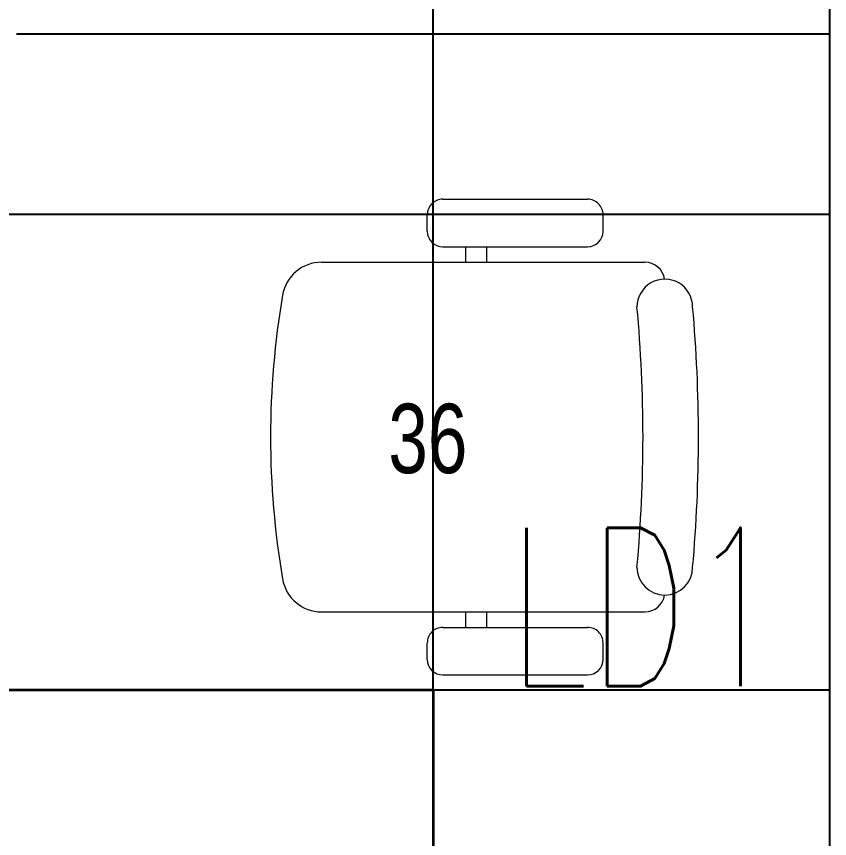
# Model space of a CAD drawing. Extents: x -12260 to 57327, y -29287 to 19916.
# Drawn here: x 37450 to 38476, y -5798 to -4760 of the extents above; entities that cross this region are included whole.
import ezdxf
from ezdxf.enums import TextEntityAlignment as Align

# ---------------------------------------------------------------- set-up
doc = ezdxf.new("R2010")
doc.units = 0
doc.header["$LTSCALE"] = 0.25
doc.linetypes.add('DASHDOT', pattern=[25.4, 12.7, -6.35, 0, -6.35])
for name, color, linetype, lineweight in [('01-First Floor$0$72_EGR_EQP_TAG', 142, 'Continuous', 5), ('01-First Floor$0$LOADING', 253, 'Continuous', 5), ('01-First Floor$0$NEW Wall', 166, 'Continuous', 5), ('01-First Floor$0$Walls', 251, 'Continuous', 5), ('E-LITE-CIRC-NUMB', 6, 'Continuous', 25), ('E-LITE-CLNG', 150, 'Continuous', 35), ('E-LITE-CLNG-CNDT', 6, 'DASHDOT', 35), ('E-LITE-CTRL', 6, 'Continuous', 25), ('E-LITE-IDEN', 6, 'Continuous', 25)]:
    doc.layers.add(name, color=color, linetype=linetype, lineweight=lineweight)
doc.layers.add('01-First Floor$0$FALSE CEILING', color=251, linetype='Continuous')
doc.styles.add('01-First Floor$0$X3G_ENTITY_257CFD', font='swisscl.ttf', dxfattribs={"height": 200})
doc.styles.add('DC_SIMPLEX', font='SIMPLEX.shx', dxfattribs={"width": 0.7})

# ---------------------------------------------------------------- blocks, each defined once
blk = doc.blocks.new('*X410')
at = {"color": 0}
for p, q in [((5, 3), (5, 3)), ((5, 3), (5, 3)), ((5, 3), (5, 3)), ((5, 3), (5, 3)), ((5, 3), (5, 3)), ((5, 3), (5, 3)), ((5, 3), (5, 3)), ((5, 3), (5, 3)), ((5, 3), (5, 3)), ((5, 3), (5, 3)), ((5, 3), (5, 3)), ((5, 3), (5, 3)), ((5, 3), (5, 3)), ((5, 3), (5, 3)), ((5, 3), (5, 3)), ((5, 3), (5, 3)), ((5, 3), (5, 3)), ((5, 3), (5, 3)), ((5, 3), (5, 3)), ((5, 3), (5, 3)), ((5, 3), (5, 3)), ((5, 3), (5, 3)), ((5, 3), (5, 3)), ((5, 3), (5, 3)), ((5, 3), (5, 3)), ((5, 3), (5, 3)), ((5, 3), (5, 3)), ((5, 3), (5, 3)), ((5, 3), (5, 3)), ((5, 3), (5, 3)), ((5, 3), (5, 3)), ((5, 3), (5, 3)), ((5, 3), (5, 3)), ((5, 3), (5, 3)), ((5, 3), (5, 3)), ((5, 3), (5, 3)), ((5, 3), (5, 3)), ((5, 3), (5, 3)), ((5, 3), (5, 3)), ((5, 3), (5, 3)), ((5, 3), (5, 3)), ((5, 3), (5, 3)), ((5, 3), (5, 3)), ((5, 3), (5, 3)), ((5, 3), (5, 3)), ((5, 3), (5, 3)), ((5, 3), (5, 3)), ((5, 3), (5, 3)), ((5, 3), (5, 3)), ((5, 3), (5, 3)), ((5, 3), (5, 3)), ((5, 3), (5, 3)), ((5, 3), (5, 3)), ((5, 3), (5, 3)), ((5, 3), (5, 3)), ((5, 3), (5, 3)), ((5, 3), (5, 3)), ((5, 3), (5, 3)), ((5, 3), (5, 3)), ((5, 3), (5, 3)), ((5, 3), (5, 3)), ((5, 3), (5, 3)), ((5, 3), (5, 3)), ((5, 3), (5, 3)), ((5, 3), (5, 3)), ((5, 3), (5, 3)), ((6, 3), (5, 3)), ((5, 3), (5, 3)), ((6, 3), (5, 3)), ((5, 3), (5, 3)), ((6, 3), (5, 3)), ((5, 3), (5, 3)), ((6, 3), (5, 3)), ((5, 3), (5, 3)), ((5, 3), (5, 3)), ((5, 3), (5, 3)), ((5, 3), (5, 3)), ((5, 3), (5, 3)), ((5, 3), (5, 3)), ((5, 3), (5, 3)), ((5, 3), (5, 3)), ((5, 3), (5, 3)), ((5, 3), (5, 3)), ((5, 3), (5, 3)), ((5, 3), (5, 3)), ((5, 3), (5, 3)), ((5, 3), (5, 3)), ((5, 3), (5, 3)), ((5, 3), (5, 3)), ((5, 3), (5, 3)), ((5, 3), (5, 3)), ((5, 3), (5, 3)), ((5, 3), (5, 3)), ((5, 3), (5, 3)), ((5, 3), (5, 3)), ((5, 3), (5, 3)), ((6, 3), (6, 3)), ((6, 3), (6, 3)), ((6, 3), (6, 3)), ((6, 3), (6, 3)), ((6, 3), (6, 3)), ((6, 3), (6, 3)), ((6, 3), (6, 3)), ((6, 3), (6, 3)), ((6, 3), (6, 3)), ((6, 3), (6, 3)), ((6, 3), (6, 3)), ((6, 3), (6, 3)), ((6, 3), (6, 3)), ((6, 3), (6, 3)), ((6, 3), (6, 3)), ((6, 3), (6, 3)), ((6, 3), (6, 3)), ((6, 3), (6, 3)), ((6, 3), (6, 3)), ((6, 3), (6, 3)), ((6, 3), (6, 3)), ((6, 3), (6, 3)), ((6, 3), (6, 3)), ((6, 3), (6, 3)), ((6, 3), (6, 3)), ((6, 3), (6, 3)), ((6, 3), (6, 3)), ((6, 3), (6, 3)), ((6, 3), (6, 3)), ((6, 3), (6, 3)), ((6, 3), (6, 3)), ((6, 3), (6, 3)), ((6, 3), (6, 3)), ((6, 3), (6, 3)), ((6, 3), (6, 3)), ((6, 3), (6, 3)), ((6, 3), (6, 3)), ((6, 3), (6, 3)), ((6, 3), (6, 3)), ((6, 3), (6, 3)), ((6, 3), (6, 3)), ((6, 3), (6, 3)), ((6, 3), (6, 3)), ((6, 3), (6, 3)), ((6, 3), (6, 3)), ((6, 3), (6, 3)), ((6, 3), (6, 3)), ((6, 3), (6, 3)), ((6, 3), (6, 3)), ((6, 3), (6, 3)), ((6, 3), (6, 3)), ((6, 3), (6, 3)), ((6, 3), (6, 3)), ((6, 3), (6, 3)), ((6, 3), (6, 3)), ((6, 3), (6, 3)), ((6, 3), (6, 3)), ((6, 3), (6, 3)), ((6, 3), (6, 3)), ((6, 3), (6, 3)), ((6, 3), (6, 3)), ((6, 3), (6, 3)), ((6, 3), (6, 3)), ((6, 3), (6, 3)), ((6, 3), (6, 3)), ((6, 3), (6, 3)), ((6, 3), (6, 3)), ((6, 3), (6, 3)), ((6, 3), (6, 3)), ((6, 3), (6, 3)), ((6, 3), (6, 3)), ((6, 3), (6, 3)), ((6, 3), (6, 3)), ((6, 3), (6, 3)), ((6, 3), (6, 3)), ((6, 3), (6, 3)), ((6, 3), (6, 3)), ((6, 3), (6, 3)), ((6, 3), (6, 3)), ((6, 3), (6, 3)), ((6, 3), (6, 3)), ((6, 3), (6, 3)), ((6, 3), (6, 3)), ((6, 3), (6, 3)), ((6, 3), (6, 3)), ((6, 3), (6, 3)), ((6, 3), (6, 3)), ((6, 3), (6, 3)), ((6, 3), (6, 3)), ((6, 3), (6, 3)), ((6, 3), (6, 3)), ((6, 3), (6, 3)), ((6, 3), (6, 3)), ((6, 3), (6, 3)), ((6, 3), (6, 3)), ((6, 3), (6, 3)), ((6, 3), (6, 3)), ((6, 3), (6, 3)), ((6, 3), (6, 3)), ((6, 3), (6, 3)), ((6, 3), (6, 3)), ((6, 3), (6, 3)), ((6, 3), (6, 3)), ((6, 3), (6, 3)), ((6, 3), (6, 3)), ((6, 3), (6, 3)), ((6, 3), (6, 3)), ((6, 3), (6, 3)), ((6, 3), (6, 3)), ((6, 3), (6, 3)), ((6, 3), (6, 3)), ((6, 3), (6, 3)), ((6, 3), (6, 3)), ((6, 3), (6, 3)), ((6, 3), (6, 3)), ((6, 3), (6, 3)), ((6, 3), (6, 3)), ((6, 3), (6, 3)), ((6, 3), (6, 3)), ((6, 3), (6, 3)), ((6, 3), (6, 3)), ((6, 3), (6, 3)), ((6, 3), (6, 3)), ((6, 3), (6, 3)), ((6, 3), (6, 3)), ((6, 3), (6, 3)), ((6, 3), (6, 3)), ((6, 3), (6, 3)), ((6, 3), (6, 3)), ((6, 3), (6, 3)), ((6, 3), (6, 3)), ((6, 3), (6, 3)), ((6, 3), (6, 3)), ((6, 3), (6, 3)), ((6, 3), (6, 3)), ((6, 3), (6, 3)), ((6, 3), (6, 3)), ((6, 3), (6, 3)), ((6, 3), (6, 3)), ((6, 3), (6, 3)), ((6, 3), (6, 3)), ((6, 3), (6, 3)), ((6, 3), (6, 3)), ((6, 3), (6, 3)), ((6, 3), (6, 3)), ((6, 3), (6, 3)), ((6, 3), (6, 3)), ((6, 3), (6, 3)), ((6, 3), (6, 3)), ((6, 3), (6, 3)), ((6, 3), (6, 3)), ((6, 3), (6, 3)), ((6, 3), (6, 3)), ((6, 3), (6, 3)), ((6, 3), (6, 3)), ((6, 3), (6, 3)), ((6, 3), (6, 3)), ((6, 3), (6, 3)), ((6, 3), (6, 3)), ((6, 3), (6, 3)), ((6, 3), (6, 3)), ((6, 3), (6, 3)), ((6, 3), (6, 3)), ((6, 3), (6, 3)), ((6, 3), (6, 3)), ((6, 3), (6, 3)), ((6, 3), (6, 3)), ((6, 3), (6, 3)), ((6, 3), (6, 3)), ((6, 3), (6, 3)), ((6, 3), (6, 3)), ((6, 3), (6, 3)), ((6, 3), (6, 3)), ((6, 3), (6, 3)), ((6, 3), (6, 3)), ((6, 3), (6, 3)), ((6, 3), (6, 3)), ((6, 3), (6, 3)), ((6, 3), (6, 3)), ((6, 3), (6, 3)), ((6, 3), (6, 3)), ((6, 3), (6, 3)), ((6, 3), (6, 3)), ((6, 3), (6, 3)), ((6, 3), (6, 3)), ((6, 3), (6, 3)), ((6, 3), (6, 3)), ((6, 3), (6, 3)), ((6, 3), (6, 3)), ((6, 3), (6, 3)), ((6, 3), (6, 3)), ((6, 3), (6, 3)), ((6, 3), (6, 3)), ((6, 3), (6, 3)), ((6, 3), (6, 3)), ((6, 3), (6, 3)), ((6, 3), (6, 3)), ((6, 3), (6, 3)), ((6, 3), (6, 3)), ((6, 3), (6, 3)), ((6, 3), (6, 3)), ((6, 3), (6, 3)), ((6, 3), (6, 3)), ((6, 3), (6, 3)), ((6, 3), (5, 3)), ((6, 3), (5, 3)), ((6, 3), (5, 3)), ((6, 3), (5, 3)), ((6, 3), (5, 3)), ((6, 3), (6, 3)), ((6, 3), (6, 3)), ((6, 3), (6, 3)), ((6, 3), (6, 3)), ((6, 3), (6, 3)), ((6, 3), (6, 3)), ((6, 3), (6, 3)), ((6, 3), (6, 3)), ((6, 3), (6, 3)), ((6, 3), (6, 3)), ((6, 3), (6, 3)), ((6, 3), (6, 3)), ((6, 3), (6, 3)), ((6, 3), (6, 3)), ((6, 3), (6, 3)), ((6, 3), (6, 3)), ((6, 3), (6, 3)), ((6, 3), (6, 3)), ((6, 3), (6, 3)), ((6, 3), (6, 3)), ((6, 3), (6, 3)), ((6, 3), (6, 3)), ((6, 3), (6, 3)), ((6, 3), (6, 3)), ((6, 3), (6, 3)), ((6, 3), (6, 3)), ((6, 3), (6, 3)), ((6, 3), (6, 3)), ((6, 3), (6, 3)), ((6, 3), (6, 3)), ((6, 3), (6, 3)), ((6, 3), (6, 3)), ((6, 3), (6, 3)), ((6, 3), (6, 3)), ((6, 3), (6, 3)), ((6, 3), (6, 3)), ((6, 3), (6, 3)), ((6, 3), (6, 3)), ((6, 3), (6, 3)), ((6, 3), (6, 3)), ((6, 3), (6, 3)), ((6, 3), (6, 3)), ((6, 3), (6, 3)), ((6, 3), (6, 3)), ((6, 3), (6, 3)), ((6, 3), (6, 3)), ((6, 3), (6, 3)), ((6, 3), (6, 3)), ((6, 3), (6, 3)), ((6, 3), (6, 3)), ((6, 3), (6, 3)), ((6, 3), (6, 3)), ((6, 3), (6, 3)), ((6, 3), (6, 3)), ((6, 3), (6, 3)), ((6, 3), (6, 3)), ((6, 3), (6, 3)), ((6, 3), (6, 3)), ((6, 3), (6, 3)), ((6, 3), (6, 3)), ((6, 3), (6, 3)), ((6, 3), (6, 3)), ((6, 3), (6, 3)), ((6, 3), (6, 3)), ((6, 3), (6, 3)), ((6, 3), (6, 3)), ((6, 3), (6, 3)), ((6, 3), (6, 3)), ((6, 3), (6, 3)), ((6, 3), (6, 3)), ((6, 3), (6, 3)), ((6, 3), (6, 3)), ((6, 3), (6, 3)), ((6, 3), (6, 3)), ((6, 3), (6, 3)), ((6, 3), (6, 3)), ((6, 3), (6, 3)), ((6, 3), (6, 3)), ((6, 3), (6, 3)), ((6, 3), (6, 3)), ((6, 3), (6, 3)), ((6, 3), (6, 3)), ((6, 3), (6, 3)), ((6, 3), (6, 3)), ((6, 3), (6, 3)), ((6, 3), (6, 3)), ((6, 3), (6, 3)), ((6, 3), (6, 3)), ((6, 3), (6, 3)), ((6, 3), (6, 3)), ((6, 3), (6, 3)), ((6, 3), (6, 3)), ((6, 3), (6, 3)), ((6, 3), (6, 3)), ((6, 3), (6, 3)), ((6, 3), (6, 3)), ((6, 3), (6, 3)), ((6, 3), (6, 3)), ((6, 3), (6, 3)), ((6, 3), (6, 3)), ((6, 3), (6, 3)), ((6, 3), (6, 3)), ((6, 3), (6, 3)), ((6, 3), (6, 3)), ((6, 3), (6, 3)), ((6, 3), (6, 3)), ((6, 3), (6, 3)), ((6, 3), (6, 3)), ((6, 3), (6, 3)), ((6, 3), (6, 3)), ((6, 3), (6, 3)), ((6, 3), (6, 3)), ((6, 3), (6, 3)), ((6, 3), (6, 3)), ((6, 3), (6, 3)), ((6, 3), (6, 3)), ((6, 3), (6, 3)), ((6, 3), (6, 3)), ((6, 3), (6, 3)), ((6, 3), (6, 3)), ((6, 3), (6, 3)), ((6, 3), (6, 3)), ((6, 3), (6, 3)), ((6, 3), (6, 3)), ((6, 3), (6, 3)), ((6, 3), (6, 3)), ((6, 3), (6, 3)), ((6, 3), (6, 3)), ((6, 3), (6, 3)), ((6, 3), (6, 3)), ((6, 3), (6, 3)), ((6, 3), (6, 3)), ((6, 3), (6, 3)), ((6, 3), (6, 3)), ((6, 3), (6, 3)), ((6, 3), (6, 3)), ((6, 3), (6, 3)), ((6, 3), (6, 3)), ((6, 3), (6, 3)), ((6, 3), (6, 3)), ((6, 3), (6, 3)), ((6, 3), (6, 3)), ((6, 3), (6, 3)), ((6, 3), (6, 3)), ((6, 3), (6, 3)), ((6, 3), (6, 3)), ((6, 3), (6, 3)), ((6, 3), (6, 3)), ((6, 3), (6, 3)), ((6, 3), (6, 3)), ((6, 3), (6, 3)), ((6, 3), (6, 3)), ((6, 3), (6, 3)), ((6, 3), (6, 3)), ((6, 3), (6, 3)), ((6, 3), (6, 3)), ((6, 3), (6, 3)), ((6, 3), (6, 3)), ((6, 3), (6, 3)), ((6, 3), (6, 3)), ((6, 3), (6, 3)), ((6, 3), (6, 3)), ((6, 3), (6, 3)), ((6, 3), (6, 3)), ((6, 3), (6, 3)), ((6, 3), (6, 3)), ((6, 3), (6, 3)), ((6, 3), (6, 3)), ((6, 3), (6, 3)), ((6, 3), (6, 3)), ((6, 3), (6, 3)), ((6, 3), (6, 3)), ((6, 3), (6, 3)), ((6, 3), (6, 3)), ((6, 3), (6, 3)), ((6, 3), (6, 3)), ((6, 3), (6, 3)), ((6, 3), (6, 3)), ((6, 3), (6, 3)), ((6, 3), (6, 3)), ((6, 3), (6, 3)), ((6, 3), (6, 3)), ((6, 3), (6, 3)), ((6, 3), (6, 3)), ((6, 3), (6, 3)), ((6, 3), (6, 3)), ((6, 3), (6, 3)), ((6, 3), (6, 3)), ((6, 3), (6, 3)), ((6, 3), (6, 3)), ((6, 3), (6, 3)), ((6, 3), (6, 3)), ((6, 3), (6, 3)), ((6, 3), (6, 3)), ((6, 3), (6, 3)), ((6, 3), (6, 3)), ((6, 3), (6, 3)), ((6, 3), (6, 3)), ((6, 3), (6, 3)), ((6, 3), (6, 3)), ((6, 3), (6, 3)), ((6, 3), (6, 3)), ((6, 3), (6, 3)), ((6, 3), (6, 3)), ((6, 3), (6, 3)), ((6, 3), (6, 3)), ((6, 3), (6, 3)), ((6, 3), (6, 3)), ((6, 3), (6, 3)), ((6, 3), (6, 3)), ((6, 3), (6, 3)), ((6, 3), (6, 3)), ((6, 3), (6, 3)), ((6, 3), (6, 3)), ((6, 3), (6, 3)), ((6, 3), (6, 3)), ((6, 3), (6, 3)), ((6, 3), (6, 3)), ((6, 3), (6, 3)), ((6, 3), (6, 3)), ((6, 3), (6, 3)), ((6, 3), (6, 3)), ((6, 3), (6, 3)), ((6, 3), (6, 3)), ((6, 3), (6, 3)), ((6, 3), (6, 3)), ((6, 3), (6, 3)), ((6, 3), (6, 3)), ((6, 3), (6, 3)), ((6, 3), (6, 3)), ((6, 3), (6, 3)), ((6, 3), (6, 3)), ((6, 3), (6, 3)), ((6, 3), (6, 3)), ((6, 3), (6, 3)), ((6, 3), (6, 3)), ((6, 3), (6, 3)), ((6, 3), (6, 3)), ((6, 3), (6, 3)), ((6, 3), (6, 3)), ((6, 3), (6, 3)), ((6, 3), (6, 3)), ((6, 3), (6, 3)), ((6, 3), (6, 3)), ((6, 3), (6, 3)), ((6, 3), (6, 3)), ((6, 3), (6, 3)), ((6, 3), (6, 3)), ((6, 3), (6, 3)), ((6, 3), (6, 3)), ((6, 3), (6, 3)), ((6, 3), (6, 3)), ((6, 3), (6, 3)), ((6, 3), (6, 3)), ((6, 3), (6, 3)), ((6, 3), (6, 3)), ((6, 3), (6, 3)), ((6, 3), (6, 3)), ((6, 3), (6, 3)), ((6, 3), (6, 3)), ((6, 3), (6, 3)), ((6, 3), (6, 3)), ((6, 3), (6, 3)), ((6, 3), (6, 3)), ((6, 3), (6, 3)), ((6, 3), (6, 3)), ((6, 3), (6, 3)), ((6, 3), (6, 3)), ((6, 3), (6, 3)), ((6, 3), (6, 3)), ((6, 3), (6, 3)), ((6, 3), (6, 3)), ((6, 3), (6, 3)), ((6, 3), (6, 3)), ((6, 3), (6, 3)), ((6, 3), (6, 3)), ((6, 3), (6, 3)), ((6, 3), (6, 3)), ((6, 3), (6, 3)), ((6, 3), (6, 3)), ((6, 3), (6, 3)), ((6, 3), (6, 3)), ((6, 3), (6, 3)), ((6, 3), (6, 3)), ((6, 3), (6, 3)), ((6, 3), (6, 3)), ((6, 3), (6, 3)), ((6, 3), (6, 3)), ((6, 3), (6, 3)), ((6, 3), (6, 3)), ((6, 3), (6, 3)), ((6, 3), (6, 3)), ((6, 3), (6, 3)), ((6, 3), (6, 3)), ((6, 3), (6, 3)), ((6, 3), (6, 3)), ((6, 3), (6, 3)), ((6, 3), (6, 3)), ((6, 3), (6, 3)), ((6, 3), (6, 3)), ((6, 3), (6, 3)), ((6, 3), (6, 3)), ((6, 3), (6, 3)), ((6, 3), (6, 3)), ((6, 3), (6, 3)), ((6, 3), (6, 3)), ((6, 3), (6, 3)), ((6, 3), (6, 3)), ((6, 3), (6, 3)), ((6, 3), (6, 3)), ((6, 3), (6, 3)), ((6, 3), (6, 3)), ((6, 3), (6, 3)), ((6, 3), (6, 3)), ((6, 3), (6, 3)), ((6, 3), (6, 3)), ((6, 3), (6, 3))]:
    blk.add_line(p, q, dxfattribs=at)
blk = doc.blocks.new('*X411')
at = {"color": 0}
for p, q in [((13, 1), (13, 1)), ((13, 1), (13, 1)), ((13, 1), (13, 1)), ((13, 1), (13, 1)), ((13, 1), (13, 1)), ((13, 1), (13, 1)), ((13, 1), (13, 1)), ((13, 1), (13, 1)), ((13, 1), (13, 1)), ((13, 1), (13, 1)), ((13, 1), (13, 1)), ((13, 1), (13, 1)), ((13, 1), (13, 1)), ((13, 1), (13, 1)), ((13, 1), (13, 1)), ((13, 1), (14, 1)), ((13, 1), (14, 1)), ((13, 1), (14, 1)), ((13, 1), (13, 1)), ((13, 1), (13, 1)), ((13, 1), (13, 1)), ((13, 1), (13, 1)), ((13, 1), (13, 1)), ((13, 1), (13, 1)), ((13, 1), (13, 1)), ((13, 1), (13, 1)), ((13, 1), (13, 1)), ((13, 1), (13, 1)), ((13, 1), (13, 1)), ((13, 1), (13, 1)), ((13, 1), (13, 1)), ((13, 1), (13, 1)), ((13, 1), (13, 1)), ((13, 1), (13, 1)), ((13, 1), (13, 1)), ((13, 1), (13, 1)), ((13, 1), (13, 1)), ((13, 1), (13, 1)), ((13, 1), (13, 1)), ((13, 1), (13, 1)), ((13, 1), (13, 1)), ((13, 1), (13, 1)), ((13, 1), (13, 1)), ((13, 1), (13, 1)), ((13, 1), (13, 1)), ((13, 1), (13, 1)), ((13, 1), (13, 1)), ((13, 1), (13, 1)), ((13, 1), (13, 1)), ((13, 1), (13, 1)), ((13, 1), (13, 1)), ((13, 1), (13, 1)), ((13, 1), (13, 1)), ((13, 1), (13, 1)), ((13, 1), (13, 1)), ((13, 1), (13, 1)), ((13, 1), (13, 1)), ((13, 1), (13, 1)), ((13, 1), (13, 1)), ((13, 1), (13, 1)), ((13, 1), (13, 1)), ((13, 1), (13, 1)), ((13, 1), (13, 1)), ((13, 1), (13, 1)), ((13, 1), (13, 1)), ((13, 1), (13, 1)), ((13, 1), (13, 1)), ((13, 1), (13, 1)), ((13, 1), (13, 1)), ((13, 1), (13, 1)), ((13, 1), (13, 1)), ((13, 1), (13, 1)), ((13, 1), (13, 1)), ((13, 1), (13, 1)), ((13, 1), (13, 1)), ((13, 1), (13, 1)), ((13, 1), (13, 1)), ((13, 1), (13, 1)), ((13, 1), (13, 1)), ((13, 1), (13, 1)), ((13, 1), (13, 1)), ((13, 1), (13, 1)), ((13, 1), (13, 1)), ((13, 1), (13, 1)), ((13, 1), (13, 1)), ((13, 1), (13, 1)), ((13, 1), (13, 1)), ((13, 1), (13, 1)), ((13, 1), (13, 1)), ((13, 1), (13, 1)), ((13, 1), (13, 1)), ((13, 1), (13, 1)), ((13, 1), (13, 1)), ((13, 1), (13, 1)), ((13, 1), (13, 1)), ((13, 1), (13, 1)), ((13, 1), (13, 1)), ((13, 1), (13, 1)), ((13, 1), (13, 1)), ((13, 1), (13, 1)), ((13, 1), (13, 1)), ((13, 1), (13, 1)), ((13, 1), (13, 1)), ((13, 1), (13, 1)), ((13, 1), (13, 1)), ((13, 1), (13, 1)), ((13, 1), (13, 1)), ((13, 1), (13, 1)), ((13, 1), (13, 1)), ((13, 1), (13, 1)), ((13, 1), (13, 1)), ((13, 1), (13, 1)), ((13, 1), (13, 1)), ((13, 1), (13, 1)), ((13, 1), (13, 1)), ((13, 1), (13, 1)), ((13, 1), (13, 1)), ((13, 1), (13, 1)), ((13, 1), (13, 1)), ((13, 1), (13, 1)), ((13, 1), (13, 1)), ((13, 1), (13, 1)), ((13, 1), (13, 1)), ((13, 1), (14, 1)), ((13, 0), (13, 0)), ((13, 0), (13, 0)), ((13, 0), (13, 0)), ((13, 0), (13, 0)), ((13, 0), (13, 0)), ((13, 0), (13, 0)), ((13, 0), (13, 0)), ((13, 0), (13, 0)), ((13, 0), (13, 0)), ((13, 0), (13, 0)), ((13, 0), (13, 0)), ((13, 0), (13, 0)), ((13, 0), (13, 0)), ((13, 0), (13, 0)), ((13, 0), (13, 0)), ((13, 0), (13, 0)), ((13, 0), (13, 0)), ((13, 0), (13, 0)), ((13, 0), (13, 0)), ((13, 0), (13, 0)), ((13, 0), (13, 0)), ((13, 0), (13, 0)), ((13, 0), (13, 0)), ((13, 0), (13, 0)), ((13, 0), (13, 0)), ((13, 0), (13, 0)), ((13, 0), (13, 0)), ((13, 0), (13, 0)), ((13, 0), (13, 0)), ((13, 0), (13, 0)), ((13, 0), (13, 0)), ((13, 0), (13, 0)), ((13, 0), (13, 0)), ((13, 0), (13, 0)), ((13, 0), (13, 0)), ((13, 0), (13, 0)), ((13, 0), (13, 0)), ((13, 0), (13, 0)), ((13, 0), (13, 0)), ((13, 0), (13, 0)), ((13, 0), (13, 0)), ((13, 0), (13, 0)), ((13, 0), (13, 0)), ((13, 0), (13, 0)), ((13, 0), (13, 0)), ((13, 0), (13, 0)), ((13, 0), (13, 0)), ((13, 0), (13, 0)), ((13, 0), (14, 0)), ((13, 0), (14, 0)), ((13, 0), (13, 0)), ((13, 0), (14, 0)), ((14, 1), (14, 1)), ((14, 1), (14, 1)), ((14, 1), (14, 1)), ((14, 1), (14, 1)), ((14, 1), (14, 1)), ((14, 1), (14, 1)), ((14, 1), (14, 1)), ((14, 1), (14, 1)), ((14, 1), (14, 1)), ((14, 1), (14, 1)), ((14, 1), (14, 1)), ((14, 1), (14, 1)), ((14, 1), (14, 1)), ((14, 1), (14, 1)), ((14, 1), (14, 1)), ((14, 1), (14, 1)), ((14, 1), (14, 1)), ((14, 1), (14, 1)), ((14, 1), (14, 1)), ((14, 1), (14, 1)), ((14, 1), (14, 1)), ((14, 1), (14, 1)), ((14, 1), (14, 1)), ((14, 1), (14, 1)), ((14, 1), (14, 1)), ((14, 1), (14, 1)), ((14, 1), (14, 1)), ((14, 1), (14, 1)), ((14, 1), (14, 1)), ((14, 1), (14, 1)), ((14, 1), (14, 1)), ((14, 1), (14, 1)), ((14, 1), (14, 1)), ((14, 1), (14, 1)), ((14, 1), (14, 1)), ((14, 1), (14, 1)), ((14, 1), (14, 1)), ((14, 1), (14, 1)), ((14, 1), (14, 1)), ((14, 1), (14, 1)), ((14, 1), (14, 1)), ((14, 1), (14, 1)), ((14, 1), (14, 1)), ((14, 1), (14, 1)), ((14, 1), (14, 1)), ((14, 1), (14, 1)), ((14, 1), (14, 1)), ((14, 1), (14, 1)), ((14, 1), (14, 1)), ((14, 1), (14, 1)), ((14, 1), (14, 1)), ((14, 1), (14, 1)), ((14, 1), (14, 1)), ((14, 1), (14, 1)), ((14, 1), (14, 1)), ((14, 1), (14, 1)), ((14, 1), (14, 1)), ((14, 1), (14, 1)), ((14, 1), (14, 1)), ((14, 1), (14, 1)), ((14, 1), (14, 1)), ((14, 1), (14, 1)), ((14, 1), (14, 1)), ((14, 1), (14, 1)), ((14, 1), (14, 1)), ((14, 1), (14, 1)), ((14, 1), (14, 1)), ((14, 1), (14, 1)), ((14, 1), (14, 1)), ((14, 1), (14, 1)), ((14, 1), (14, 1)), ((14, 1), (14, 1)), ((14, 1), (14, 1)), ((14, 1), (14, 1)), ((14, 1), (14, 1)), ((14, 1), (14, 1)), ((14, 1), (14, 1)), ((14, 1), (14, 1)), ((14, 1), (14, 1)), ((14, 1), (14, 1)), ((14, 1), (14, 1)), ((14, 1), (14, 1)), ((14, 1), (14, 1)), ((14, 1), (14, 1)), ((14, 1), (14, 1)), ((14, 1), (14, 1)), ((14, 1), (14, 1)), ((14, 1), (14, 1)), ((14, 1), (14, 1)), ((14, 1), (14, 1)), ((14, 1), (14, 1)), ((14, 1), (14, 1)), ((14, 1), (14, 1)), ((14, 1), (14, 1)), ((14, 0), (14, 0)), ((14, 0), (14, 0)), ((14, 0), (14, 0)), ((14, 0), (14, 0)), ((14, 0), (14, 0)), ((14, 0), (14, 0)), ((14, 0), (14, 0)), ((14, 0), (14, 0)), ((14, 0), (14, 0)), ((14, 0), (14, 0)), ((14, 0), (14, 0)), ((14, 0), (14, 0)), ((14, 0), (14, 0)), ((14, 0), (14, 0)), ((14, 0), (14, 0)), ((14, 0), (14, 0)), ((14, 0), (14, 0)), ((14, 0), (14, 0)), ((14, 0), (14, 0)), ((14, 0), (14, 0)), ((14, 0), (14, 0)), ((14, 0), (14, 0)), ((14, 0), (14, 0)), ((14, 0), (14, 0)), ((14, 0), (14, 0)), ((14, 0), (14, 0)), ((14, 0), (14, 0)), ((14, 0), (14, 0)), ((14, 0), (14, 0)), ((14, 0), (14, 0)), ((14, 0), (14, 0)), ((14, 0), (14, 0)), ((14, 0), (14, 0)), ((14, 0), (14, 0)), ((14, 0), (14, 0)), ((14, 0), (14, 0)), ((14, 0), (14, 0)), ((14, 0), (14, 0)), ((14, 0), (14, 0)), ((14, 0), (14, 0)), ((14, 0), (14, 0)), ((14, 0), (14, 0)), ((14, 0), (14, 0)), ((14, 0), (14, 0)), ((14, 0), (14, 0)), ((14, 0), (14, 0)), ((14, 0), (14, 0)), ((14, 0), (14, 0)), ((13, 0), (13, 0)), ((13, 0), (14, 0)), ((13, 0), (13, 0)), ((13, 0), (14, 0)), ((13, 0), (13, 0)), ((13, 0), (14, 0)), ((13, 0), (13, 0)), ((13, 0), (13, 0)), ((13, 0), (13, 0)), ((13, 0), (13, 0)), ((13, 0), (14, 0)), ((13, 0), (13, 0)), ((13, 0), (14, 0)), ((13, 0), (13, 0)), ((13, 0), (14, 0)), ((13, 0), (13, 0)), ((13, 0), (14, 0)), ((13, 0), (13, 0)), ((13, 0), (14, 0)), ((13, 0), (13, 0)), ((13, 0), (14, 0)), ((13, 0), (13, 0)), ((13, 0), (14, 0)), ((13, 0), (13, 0)), ((13, 0), (13, 0)), ((13, 0), (13, 0)), ((13, 0), (14, 0)), ((13, 0), (13, 0)), ((13, 0), (14, 0)), ((13, 0), (13, 0)), ((13, 0), (14, 0)), ((13, 0), (13, 0)), ((13, 0), (14, 0)), ((13, 0), (13, 0)), ((13, 0), (13, 0)), ((13, 0), (13, 0)), ((13, 0), (13, 0)), ((13, 0), (13, 0)), ((13, 0), (13, 0)), ((13, 0), (13, 0)), ((13, 0), (13, 0)), ((13, 0), (13, 0)), ((13, 0), (13, 0)), ((13, 0), (13, 0)), ((13, 0), (13, 0)), ((13, 0), (13, 0)), ((13, 0), (13, 0)), ((13, 0), (13, 0)), ((13, 0), (13, 0)), ((13, 0), (13, 0)), ((13, 0), (13, 0)), ((13, 0), (13, 0)), ((13, 0), (13, 0)), ((13, 0), (13, 0)), ((13, 0), (13, 0)), ((13, 0), (13, 0)), ((13, 0), (13, 0)), ((13, 0), (13, 0)), ((13, 0), (13, 0)), ((13, 0), (13, 0)), ((13, 0), (13, 0)), ((13, 0), (13, 0)), ((13, 0), (13, 0)), ((13, 0), (13, 0)), ((13, -1), (13, -1)), ((13, -1), (13, -1)), ((13, -1), (13, -1)), ((13, -1), (13, -1)), ((13, -1), (13, -1)), ((13, -1), (14, -1)), ((13, -1), (13, -1)), ((14, 0), (14, 0)), ((14, 0), (14, 0)), ((14, 0), (14, 0)), ((14, 0), (14, 0)), ((14, 0), (14, 0)), ((14, 0), (14, 0)), ((14, 0), (14, 0)), ((14, 0), (14, 0)), ((14, 0), (14, 0)), ((14, 0), (14, 0)), ((14, 0), (14, 0)), ((14, 0), (14, 0)), ((14, 0), (14, 0)), ((14, 0), (14, 0)), ((14, 0), (14, 0)), ((13, 0), (14, 0)), ((14, 0), (14, 0)), ((14, 0), (14, 0)), ((14, 0), (14, 0)), ((14, 0), (14, 0)), ((14, 0), (14, 0)), ((14, 0), (14, 0)), ((14, 0), (14, 0)), ((14, 0), (14, 0)), ((14, 0), (14, 0)), ((14, 0), (14, 0)), ((14, 0), (14, 0)), ((14, 0), (14, 0)), ((14, 0), (14, 0)), ((14, 0), (14, 0)), ((14, 0), (14, 0)), ((14, 0), (14, 0)), ((14, 0), (14, 0)), ((14, 0), (14, 0)), ((14, 0), (14, 0)), ((14, 0), (14, 0)), ((14, 0), (14, 0)), ((14, 0), (14, 0)), ((14, 0), (14, 0)), ((14, 0), (14, 0)), ((14, 0), (14, 0)), ((14, 0), (14, 0)), ((14, 0), (14, 0)), ((14, 0), (14, 0)), ((14, 0), (14, 0)), ((14, 0), (14, 0)), ((14, 0), (14, 0)), ((14, 0), (14, 0)), ((14, 0), (14, 0)), ((14, 0), (14, 0)), ((14, -1), (14, -1)), ((14, -1), (14, -1)), ((14, -1), (14, -1)), ((14, -1), (14, -1)), ((14, -1), (14, -1))]:
    blk.add_line(p, q, dxfattribs=at)
blk = doc.blocks.new('01-First Floor$0$GF21018-P')
at = {"color": 0}
for p, q in [((-0.2207, 0.4756), (-0.2207, 0.0675)), ((0.2205, 0.4756), (0.2205, 0.0675)), ((-0.2806, 0.3422), (-0.2598, 0.3422)), ((0.2596, 0.3422), (0.2804, 0.3422)), ((-0.3002, 0.3226), (-0.3002, 0.14)), ((-0.2402, 0.3226), (-0.2402, 0.14)), ((0.24, 0.3226), (0.24, 0.14)), ((0.3, 0.3226), (0.3, 0.14)), ((-0.2402, 0.2937), (-0.2207, 0.2937)), ((0.2205, 0.2937), (0.24, 0.2937)), ((-0.2402, 0.2671), (-0.2207, 0.2671)), ((0.2205, 0.2671), (0.24, 0.2671)), ((-0.2806, 0.1204), (-0.2598, 0.1204)), ((0.2596, 0.1204), (0.2804, 0.1204))]:
    blk.add_line(p, q, dxfattribs=at)
for points in [[(0.24, 0.2937), (0.24, 0.2937), (0.24, 0.2937), (0.24, 0.2937), (0.24, 0.2937), (0.24, 0.2937), (0.24, 0.2937), (0.24, 0.2937), (0.24, 0.2937), (0.24, 0.2937), (0.24, 0.2937), (0.24, 0.2937), (0.24, 0.2937), (0.24, 0.2937), (0.24, 0.2937), (0.24, 0.2937), (0.24, 0.2937), (0.24, 0.2937), (0.24, 0.2937), (0.24, 0.2937), (0.24, 0.2937), (0.24, 0.2937), (0.24, 0.2937), (0.24, 0.2937), (0.24, 0.2937), (0.24, 0.2937), (0.24, 0.2937), (0.24, 0.2937), (0.24, 0.2937), (0.24, 0.2937), (0.24, 0.2937), (0.24, 0.2937), (0.24, 0.2937), (0.24, 0.2937), (0.24, 0.2937), (0.24, 0.2937), (0.24, 0.2937), (0.24, 0.2937), (0.24, 0.2937), (0.24, 0.2937), (0.24, 0.2937), (0.24, 0.2937), (0.24, 0.2937), (0.24, 0.2937), (0.24, 0.2937), (0.24, 0.2937), (0.24, 0.2937), (0.24, 0.2937), (0.24, 0.2937), (0.24, 0.2937), (0.24, 0.2937), (0.24, 0.2937), (0.24, 0.2937), (0.24, 0.2937), (0.24, 0.2937), (0.24, 0.2937), (0.24, 0.2937), (0.24, 0.2937), (0.24, 0.2937), (0.24, 0.2937), (0.24, 0.2937), (0.24, 0.2937), (0.24, 0.2937), (0.24, 0.2937), (0.24, 0.2937), (0.24, 0.2937), (0.24, 0.2937), (0.24, 0.2937), (0.24, 0.2937), (0.24, 0.2937), (0.24, 0.2937), (0.24, 0.2937), (0.24, 0.2937), (0.24, 0.2937), (0.24, 0.2937), (0.24, 0.2937), (0.24, 0.2937), (0.24, 0.2937), (0.24, 0.2937), (0.24, 0.2937), (0.24, 0.2937), (0.24, 0.2937), (0.24, 0.2937), (0.24, 0.2937), (0.24, 0.2937), (0.24, 0.2937), (0.24, 0.2937), (0.24, 0.2937), (0.24, 0.2937), (0.24, 0.2937), (0.24, 0.2937), (0.24, 0.2937), (0.24, 0.2937), (0.24, 0.2937), (0.24, 0.2937), (0.24, 0.2937), (0.24, 0.2937), (0.24, 0.2937), (0.24, 0.2937), (0.24, 0.2937), (0.24, 0.2937), (0.24, 0.2937), (0.24, 0.2937), (0.24, 0.2937), (0.24, 0.2937), (0.24, 0.2937), (0.24, 0.2937), (0.24, 0.2937), (0.24, 0.2937), (0.24, 0.2937), (0.24, 0.2937), (0.24, 0.2937), (0.24, 0.2937), (0.24, 0.2937), (0.24, 0.2937), (0.24, 0.2937), (0.24, 0.2937), (0.24, 0.2937), (0.24, 0.2937), (0.24, 0.2937), (0.24, 0.2937), (0.24, 0.2937), (0.24, 0.2937), (0.24, 0.2937), (0.24, 0.2937), (0.24, 0.2937), (0.24, 0.2937), (0.24, 0.2937), (0.24, 0.2937), (0.24, 0.2937), (0.24, 0.2937), (0.24, 0.2937), (0.24, 0.2937), (0.24, 0.2937), (0.24, 0.2937), (0.24, 0.2937), (0.24, 0.2937), (0.24, 0.2937), (0.24, 0.2937), (0.24, 0.2937), (0.24, 0.2937), (0.24, 0.2937), (0.24, 0.2937), (0.24, 0.2937), (0.24, 0.2937), (0.24, 0.2937), (0.24, 0.2937), (0.24, 0.2937), (0.24, 0.2937), (0.24, 0.2937), (0.24, 0.2937), (0.24, 0.2937), (0.24, 0.2937), (0.24, 0.2937), (0.24, 0.2937), (0.24, 0.2937), (0.24, 0.2937), (0.24, 0.2937), (0.24, 0.2937), (0.24, 0.2937), (0.24, 0.2937), (0.24, 0.2937), (0.24, 0.2937), (0.24, 0.2937), (0.24, 0.2937), (0.24, 0.2937), (0.24, 0.2937), (0.24, 0.2937), (0.24, 0.2937), (0.24, 0.2937), (0.24, 0.2937), (0.24, 0.2937), (0.24, 0.2937), (0.24, 0.2937), (0.24, 0.2937), (0.24, 0.2937), (0.24, 0.2937), (0.24, 0.2937), (0.24, 0.2937), (0.24, 0.2937), (0.24, 0.2937), (0.24, 0.2937), (0.24, 0.2937), (0.24, 0.2937), (0.24, 0.2937), (0.24, 0.2937), (0.24, 0.2937), (0.24, 0.2937), (0.24, 0.2937), (0.24, 0.2937), (0.24, 0.2937), (0.24, 0.2937), (0.24, 0.2937), (0.24, 0.2937), (0.24, 0.2937), (0.24, 0.2937), (0.24, 0.2937), (0.24, 0.2937), (0.24, 0.2937), (0.24, 0.2937), (0.24, 0.2937), (0.24, 0.2937), (0.24, 0.2937), (0.24, 0.2937), (0.24, 0.2937), (0.24, 0.2937), (0.24, 0.2937), (0.24, 0.2937), (0.24, 0.2937), (0.24, 0.2937), (0.24, 0.2937), (0.24, 0.2937), (0.24, 0.2937), (0.24, 0.2937), (0.24, 0.2937), (0.24, 0.2937), (0.24, 0.2937), (0.24, 0.2937), (0.24, 0.2937), (0.24, 0.2937), (0.24, 0.2937), (0.24, 0.2937), (0.24, 0.2937), (0.24, 0.2937), (0.24, 0.2937), (0.24, 0.2937), (0.24, 0.2937), (0.24, 0.2937), (0.24, 0.2937), (0.24, 0.2937), (0.24, 0.2937), (0.24, 0.2937), (0.24, 0.2937), (0.24, 0.2937), (0.24, 0.2937), (0.24, 0.2937), (0.24, 0.2937), (0.24, 0.2937), (0.24, 0.2937), (0.24, 0.2937), (0.24, 0.2937), (0.24, 0.2937), (0.24, 0.2937), (0.24, 0.2937), (0.24, 0.2937), (0.24, 0.2937), (0.24, 0.2937), (0.24, 0.2937), (0.24, 0.2937), (0.24, 0.2937), (0.24, 0.2937), (0.24, 0.2937), (0.24, 0.2937), (0.24, 0.2937), (0.24, 0.2937), (0.24, 0.2937), (0.24, 0.2937), (0.24, 0.2937), (0.24, 0.2937), (0.24, 0.2937), (0.24, 0.2937), (0.24, 0.2937), (0.24, 0.2937), (0.24, 0.2937), (0.24, 0.2937), (0.24, 0.2937), (0.24, 0.2937), (0.24, 0.2937), (0.24, 0.2937), (0.24, 0.2937), (0.24, 0.2937), (0.24, 0.2937), (0.24, 0.2937), (0.24, 0.2937), (0.24, 0.2937), (0.24, 0.2937), (0.24, 0.2937)], [(0.24, 0.2937), (0.24, 0.2937), (0.24, 0.2937), (0.24, 0.2937), (0.24, 0.2937), (0.24, 0.2937), (0.24, 0.2937), (0.24, 0.2937), (0.24, 0.2937), (0.24, 0.2937), (0.24, 0.2937), (0.24, 0.2937), (0.24, 0.2937), (0.24, 0.2937), (0.24, 0.2937), (0.24, 0.2937), (0.24, 0.2937), (0.24, 0.2937), (0.24, 0.2937), (0.24, 0.2937), (0.24, 0.2937), (0.24, 0.2937), (0.24, 0.2937), (0.24, 0.2937), (0.24, 0.2937), (0.24, 0.2937), (0.24, 0.2937), (0.24, 0.2937), (0.24, 0.2937), (0.24, 0.2937), (0.24, 0.2937), (0.24, 0.2937), (0.24, 0.2937), (0.24, 0.2937), (0.24, 0.2937), (0.24, 0.2937), (0.24, 0.2937), (0.24, 0.2937), (0.24, 0.2937), (0.24, 0.2937), (0.24, 0.2937), (0.24, 0.2937), (0.24, 0.2937), (0.24, 0.2937), (0.24, 0.2937), (0.24, 0.2937), (0.24, 0.2937), (0.24, 0.2937), (0.24, 0.2937), (0.24, 0.2937), (0.24, 0.2937), (0.24, 0.2937), (0.24, 0.2937), (0.24, 0.2937), (0.24, 0.2937), (0.24, 0.2937), (0.24, 0.2937), (0.24, 0.2937), (0.24, 0.2937), (0.24, 0.2937), (0.24, 0.2937), (0.24, 0.2937), (0.24, 0.2937), (0.24, 0.2937), (0.24, 0.2937), (0.24, 0.2937), (0.24, 0.2937), (0.24, 0.2937), (0.24, 0.2937), (0.24, 0.2937), (0.24, 0.2937), (0.24, 0.2937), (0.24, 0.2937), (0.24, 0.2937), (0.24, 0.2937), (0.24, 0.2937), (0.24, 0.2937), (0.24, 0.2937), (0.24, 0.2937), (0.24, 0.2937), (0.24, 0.2937), (0.24, 0.2937), (0.24, 0.2937), (0.24, 0.2937), (0.24, 0.2937), (0.24, 0.2937), (0.24, 0.2937), (0.24, 0.2937), (0.24, 0.2937), (0.24, 0.2937), (0.24, 0.2937), (0.24, 0.2937), (0.24, 0.2937), (0.24, 0.2937), (0.24, 0.2937), (0.24, 0.2937), (0.24, 0.2937), (0.24, 0.2937), (0.24, 0.2937), (0.24, 0.2937), (0.24, 0.2937), (0.24, 0.2937), (0.24, 0.2937), (0.24, 0.2937), (0.24, 0.2937), (0.24, 0.2937), (0.24, 0.2937), (0.24, 0.2937), (0.24, 0.2937), (0.24, 0.2937), (0.24, 0.2937), (0.24, 0.2937), (0.24, 0.2937), (0.24, 0.2937), (0.24, 0.2937), (0.24, 0.2937), (0.24, 0.2937), (0.24, 0.2937), (0.24, 0.2937), (0.24, 0.2937), (0.24, 0.2937), (0.24, 0.2937), (0.24, 0.2937), (0.24, 0.2937), (0.24, 0.2937), (0.24, 0.2937), (0.24, 0.2937), (0.24, 0.2937), (0.24, 0.2937), (0.24, 0.2937), (0.24, 0.2937), (0.24, 0.2937), (0.24, 0.2937), (0.24, 0.2937), (0.24, 0.2937), (0.24, 0.2937), (0.24, 0.2937), (0.24, 0.2937), (0.24, 0.2937), (0.24, 0.2937), (0.24, 0.2937), (0.24, 0.2937), (0.24, 0.2937), (0.24, 0.2937), (0.24, 0.2937), (0.24, 0.2937), (0.24, 0.2937), (0.24, 0.2937), (0.24, 0.2937), (0.24, 0.2937), (0.24, 0.2937), (0.24, 0.2937), (0.24, 0.2937), (0.24, 0.2937), (0.24, 0.2937), (0.24, 0.2937), (0.24, 0.2937), (0.24, 0.2937), (0.24, 0.2937), (0.24, 0.2937), (0.24, 0.2937), (0.24, 0.2937), (0.24, 0.2937), (0.24, 0.2937), (0.24, 0.2937), (0.24, 0.2937), (0.24, 0.2937), (0.24, 0.2937), (0.24, 0.2937), (0.24, 0.2937), (0.24, 0.2937), (0.24, 0.2937), (0.24, 0.2937), (0.24, 0.2937), (0.24, 0.2937), (0.24, 0.2937), (0.24, 0.2937), (0.24, 0.2937), (0.24, 0.2937), (0.24, 0.2937), (0.24, 0.2937), (0.24, 0.2937), (0.24, 0.2937), (0.24, 0.2937), (0.24, 0.2937), (0.24, 0.2937), (0.24, 0.2937), (0.24, 0.2937), (0.24, 0.2937), (0.24, 0.2937), (0.24, 0.2937), (0.24, 0.2937), (0.24, 0.2937), (0.24, 0.2937), (0.24, 0.2937), (0.24, 0.2937), (0.24, 0.2937), (0.24, 0.2937), (0.24, 0.2937), (0.24, 0.2937), (0.24, 0.2937), (0.24, 0.2937), (0.24, 0.2937), (0.24, 0.2937), (0.24, 0.2937), (0.24, 0.2937), (0.24, 0.2937), (0.24, 0.2937), (0.24, 0.2937), (0.24, 0.2937), (0.24, 0.2937), (0.24, 0.2937), (0.24, 0.2937), (0.24, 0.2937), (0.24, 0.2937), (0.24, 0.2937), (0.24, 0.2937), (0.24, 0.2937), (0.24, 0.2937)], [(0.24, 0.2937), (0.24, 0.2937), (0.24, 0.2937), (0.24, 0.2937), (0.24, 0.2937), (0.24, 0.2937), (0.24, 0.2937), (0.24, 0.2937), (0.24, 0.2937), (0.24, 0.2937), (0.24, 0.2937), (0.24, 0.2937), (0.24, 0.2937), (0.24, 0.2937), (0.24, 0.2937), (0.24, 0.2937), (0.24, 0.2937), (0.24, 0.2937), (0.24, 0.2937), (0.24, 0.2937), (0.24, 0.2937), (0.24, 0.2937), (0.24, 0.2937), (0.24, 0.2937), (0.24, 0.2937), (0.24, 0.2937), (0.24, 0.2937), (0.24, 0.2937), (0.24, 0.2937), (0.24, 0.2937), (0.24, 0.2937), (0.24, 0.2937), (0.24, 0.2937), (0.24, 0.2937), (0.24, 0.2937), (0.24, 0.2937), (0.24, 0.2937), (0.24, 0.2937), (0.24, 0.2937), (0.24, 0.2937), (0.24, 0.2937), (0.24, 0.2937), (0.24, 0.2937), (0.24, 0.2937), (0.24, 0.2937), (0.24, 0.2937), (0.24, 0.2937), (0.24, 0.2937), (0.24, 0.2937), (0.24, 0.2937), (0.24, 0.2937), (0.24, 0.2937), (0.24, 0.2937), (0.24, 0.2937), (0.24, 0.2937), (0.24, 0.2937), (0.24, 0.2937), (0.24, 0.2937), (0.24, 0.2937), (0.24, 0.2937), (0.24, 0.2937), (0.24, 0.2937), (0.24, 0.2937), (0.24, 0.2937), (0.24, 0.2937), (0.24, 0.2937), (0.24, 0.2937), (0.24, 0.2937), (0.24, 0.2937), (0.24, 0.2937), (0.24, 0.2937), (0.24, 0.2937), (0.24, 0.2937), (0.24, 0.2937), (0.24, 0.2937), (0.24, 0.2937), (0.24, 0.2937), (0.24, 0.2937), (0.24, 0.2937), (0.24, 0.2937), (0.24, 0.2937), (0.24, 0.2937), (0.24, 0.2937), (0.24, 0.2937), (0.24, 0.2937), (0.24, 0.2937), (0.24, 0.2937), (0.24, 0.2937), (0.24, 0.2937), (0.24, 0.2937), (0.24, 0.2937), (0.24, 0.2937), (0.24, 0.2937), (0.24, 0.2937), (0.24, 0.2937), (0.24, 0.2937), (0.24, 0.2937), (0.24, 0.2937), (0.24, 0.2937), (0.24, 0.2937), (0.24, 0.2937), (0.24, 0.2937), (0.24, 0.2937), (0.24, 0.2937), (0.24, 0.2937), (0.24, 0.2937), (0.24, 0.2937), (0.24, 0.2937), (0.24, 0.2937), (0.24, 0.2937), (0.24, 0.2937), (0.24, 0.2937), (0.24, 0.2937), (0.24, 0.2937), (0.24, 0.2937), (0.24, 0.2937), (0.24, 0.2937), (0.24, 0.2937), (0.24, 0.2937), (0.24, 0.2937), (0.24, 0.2937), (0.24, 0.2937), (0.24, 0.2937), (0.24, 0.2937), (0.24, 0.2937), (0.24, 0.2937), (0.24, 0.2937), (0.24, 0.2937), (0.24, 0.2937), (0.24, 0.2937), (0.24, 0.2937), (0.24, 0.2937), (0.24, 0.2937), (0.24, 0.2937), (0.24, 0.2937), (0.24, 0.2937), (0.24, 0.2937), (0.24, 0.2937), (0.24, 0.2937), (0.24, 0.2937), (0.24, 0.2937), (0.24, 0.2937), (0.24, 0.2937), (0.24, 0.2937), (0.24, 0.2937), (0.24, 0.2937), (0.24, 0.2937), (0.24, 0.2937), (0.24, 0.2937), (0.24, 0.2937), (0.24, 0.2937), (0.24, 0.2937), (0.24, 0.2937), (0.24, 0.2937), (0.24, 0.2937), (0.24, 0.2937), (0.24, 0.2937), (0.24, 0.2937), (0.24, 0.2937), (0.24, 0.2937), (0.24, 0.2937), (0.24, 0.2937), (0.24, 0.2937), (0.24, 0.2937), (0.24, 0.2937), (0.24, 0.2937), (0.24, 0.2937), (0.24, 0.2937), (0.24, 0.2937), (0.24, 0.2937), (0.24, 0.2937), (0.24, 0.2937), (0.24, 0.2937), (0.24, 0.2937), (0.24, 0.2937), (0.24, 0.2937), (0.24, 0.2937), (0.24, 0.2937), (0.24, 0.2937), (0.24, 0.2937), (0.24, 0.2937), (0.24, 0.2937), (0.24, 0.2937), (0.24, 0.2937), (0.24, 0.2937), (0.24, 0.2937), (0.24, 0.2937), (0.24, 0.2937), (0.24, 0.2937), (0.24, 0.2937), (0.24, 0.2937), (0.24, 0.2937), (0.24, 0.2937), (0.24, 0.2937), (0.24, 0.2937), (0.24, 0.2937), (0.24, 0.2937), (0.24, 0.2937), (0.24, 0.2937), (0.24, 0.2937), (0.24, 0.2937), (0.24, 0.2937), (0.24, 0.2937), (0.24, 0.2937), (0.24, 0.2937), (0.24, 0.2937), (0.24, 0.2937), (0.24, 0.2937), (0.24, 0.2937), (0.24, 0.2937), (0.24, 0.2937), (0.24, 0.2937), (0.24, 0.2937), (0.24, 0.2937)]]:
    blk.add_lwpolyline(points, close=True, dxfattribs=at)
for centre, radius, start, end in [((-0.0001, -0.5295), 1.0695, 80.3671, 99.6329), ((-0.1707, 0.4756), 0.05, 99.6329, 180), ((0.1705, 0.4756), 0.05, 0, 80.3671), ((-0.2806, 0.3226), 0.0196, 90, 180), ((-0.2598, 0.3226), 0.0196, 360, 90), ((0.2596, 0.3226), 0.0196, 90, 180), ((0.2804, 0.3226), 0.0196, 0, 90), ((-0.2806, 0.14), 0.0196, 180, 270), ((-0.2598, 0.14), 0.0196, 270, 360), ((0.2596, 0.14), 0.0196, 180, 270), ((0.2804, 0.14), 0.0196, 270, 0), ((-0.1643, 0.0425), 0.0351, 90, 270), ((0, 1.8467), 1.7767, 264.6946, 275.3053), ((0.1641, 0.0425), 0.0351, 270, 90), ((-0.1957, 0.0675), 0.025, 180, 261.4721), ((0.1955, 0.0675), 0.025, 278.5279, 360), ((0, 1.8314), 1.8314, 264.8532, 275.147)]:
    blk.add_arc(centre, radius, start, end, dxfattribs=at)
at = {"layer": '01-First Floor$0$NEW Wall', "color": 0, "linetype": 'Continuous'}
for points in [[(0.24, 0.2937), (0.24, 0.2937), (0.24, 0.2937), (0.24, 0.2937), (0.24, 0.2937), (0.24, 0.2937), (0.24, 0.2937), (0.24, 0.2937)], [(0.24, 0.2937), (0.24, 0.2937), (0.24, 0.2937), (0.24, 0.2937), (0.24, 0.2937), (0.24, 0.2937), (0.24, 0.2937)], [(0.24, 0.2937), (0.24, 0.2937), (0.24, 0.2937), (0.24, 0.2937), (0.24, 0.2937), (0.24, 0.2937), (0.24, 0.2937), (0.24, 0.2937), (0.24, 0.2937)], [(0.24, 0.2937), (0.24, 0.2937), (0.24, 0.2937), (0.24, 0.2937), (0.24, 0.2937), (0.24, 0.2937), (0.24, 0.2937), (0.24, 0.2937), (0.24, 0.2937), (0.24, 0.2937)], [(0.24, 0.2937), (0.24, 0.2937), (0.24, 0.2937), (0.24, 0.2937), (0.24, 0.2937), (0.24, 0.2937), (0.24, 0.2937), (0.24, 0.2937), (0.24, 0.2937), (0.24, 0.2937), (0.24, 0.2937), (0.24, 0.2937), (0.24, 0.2937), (0.24, 0.2937), (0.24, 0.2937)], [(0.24, 0.2937), (0.24, 0.2937), (0.24, 0.2937), (0.24, 0.2937), (0.24, 0.2937), (0.24, 0.2937), (0.24, 0.2937), (0.24, 0.2937), (0.24, 0.2937), (0.24, 0.2937)], [(0.24, 0.2937), (0.24, 0.2937), (0.24, 0.2937), (0.24, 0.2937), (0.24, 0.2937), (0.24, 0.2937), (0.24, 0.2937), (0.24, 0.2937), (0.24, 0.2937), (0.24, 0.2937)], [(0.24, 0.2937), (0.24, 0.2937), (0.24, 0.2937), (0.24, 0.2937), (0.24, 0.2937), (0.24, 0.2937), (0.24, 0.2937), (0.24, 0.2937), (0.24, 0.2937), (0.24, 0.2937)], [(0.24, 0.2937), (0.24, 0.2937), (0.24, 0.2937), (0.24, 0.2937), (0.24, 0.2937), (0.24, 0.2937), (0.24, 0.2937), (0.24, 0.2937), (0.24, 0.2937), (0.24, 0.2937), (0.24, 0.2937), (0.24, 0.2937), (0.24, 0.2937), (0.24, 0.2937), (0.24, 0.2937), (0.24, 0.2937), (0.24, 0.2937), (0.24, 0.2937)], [(0.24, 0.2937), (0.24, 0.2937), (0.24, 0.2937), (0.24, 0.2937), (0.24, 0.2937), (0.24, 0.2937), (0.24, 0.2937), (0.24, 0.2937), (0.24, 0.2937), (0.24, 0.2937), (0.24, 0.2937), (0.24, 0.2937)], [(0.24, 0.2937), (0.24, 0.2937), (0.24, 0.2937), (0.24, 0.2937), (0.24, 0.2937), (0.24, 0.2937), (0.24, 0.2937)], [(0.24, 0.2937), (0.24, 0.2937), (0.24, 0.2937), (0.24, 0.2937), (0.24, 0.2937), (0.24, 0.2937), (0.24, 0.2937), (0.24, 0.2937), (0.24, 0.2937), (0.24, 0.2937), (0.24, 0.2937), (0.24, 0.2937), (0.24, 0.2937), (0.24, 0.2937), (0.24, 0.2937), (0.24, 0.2937), (0.24, 0.2937), (0.24, 0.2937), (0.24, 0.2937), (0.24, 0.2937), (0.24, 0.2937), (0.24, 0.2937), (0.24, 0.2937), (0.24, 0.2937), (0.24, 0.2937), (0.24, 0.2937), (0.24, 0.2937), (0.24, 0.2937), (0.24, 0.2937), (0.24, 0.2937), (0.24, 0.2937), (0.24, 0.2937), (0.24, 0.2937), (0.24, 0.2937), (0.24, 0.2937), (0.24, 0.2937), (0.24, 0.2937), (0.24, 0.2937), (0.24, 0.2937), (0.24, 0.2937), (0.24, 0.2937), (0.24, 0.2937), (0.24, 0.2937), (0.24, 0.2937), (0.24, 0.2937), (0.24, 0.2937), (0.24, 0.2937), (0.24, 0.2937), (0.24, 0.2937), (0.24, 0.2937), (0.24, 0.2937), (0.24, 0.2937), (0.24, 0.2937), (0.24, 0.2937), (0.24, 0.2937), (0.24, 0.2937), (0.24, 0.2937), (0.24, 0.2937), (0.24, 0.2937), (0.24, 0.2937), (0.24, 0.2937), (0.24, 0.2937), (0.24, 0.2937), (0.24, 0.2937), (0.24, 0.2937), (0.24, 0.2937), (0.24, 0.2937), (0.24, 0.2937), (0.24, 0.2937), (0.24, 0.2937), (0.24, 0.2937), (0.24, 0.2937), (0.24, 0.2937), (0.24, 0.2937), (0.24, 0.2937), (0.24, 0.2937), (0.24, 0.2937), (0.24, 0.2937), (0.24, 0.2937), (0.24, 0.2937), (0.24, 0.2937), (0.24, 0.2937), (0.24, 0.2937), (0.24, 0.2937), (0.24, 0.2937), (0.24, 0.2937), (0.24, 0.2937), (0.24, 0.2937), (0.24, 0.2937), (0.24, 0.2937), (0.24, 0.2937), (0.24, 0.2937), (0.24, 0.2937), (0.24, 0.2937), (0.24, 0.2937), (0.24, 0.2937), (0.24, 0.2937), (0.24, 0.2937), (0.24, 0.2937), (0.24, 0.2937), (0.24, 0.2937), (0.24, 0.2937), (0.24, 0.2937), (0.24, 0.2937), (0.24, 0.2937), (0.24, 0.2937), (0.24, 0.2937), (0.24, 0.2937), (0.24, 0.2937), (0.24, 0.2937), (0.24, 0.2937)], [(0.24, 0.2937), (0.24, 0.2937), (0.24, 0.2937), (0.24, 0.2937), (0.24, 0.2937), (0.24, 0.2937), (0.24, 0.2937), (0.24, 0.2937), (0.24, 0.2937), (0.24, 0.2937), (0.24, 0.2937), (0.24, 0.2937), (0.24, 0.2937), (0.24, 0.2937), (0.24, 0.2937), (0.24, 0.2937), (0.24, 0.2937)], [(0.24, 0.2937), (0.24, 0.2937), (0.24, 0.2937), (0.24, 0.2937), (0.24, 0.2937), (0.24, 0.2937), (0.24, 0.2937), (0.24, 0.2937), (0.24, 0.2937), (0.24, 0.2937), (0.24, 0.2937), (0.24, 0.2937), (0.24, 0.2937), (0.24, 0.2937), (0.24, 0.2937), (0.24, 0.2937), (0.24, 0.2937), (0.24, 0.2937), (0.24, 0.2937), (0.24, 0.2937), (0.24, 0.2937), (0.24, 0.2937), (0.24, 0.2937), (0.24, 0.2937), (0.24, 0.2937), (0.24, 0.2937), (0.24, 0.2937), (0.24, 0.2937), (0.24, 0.2937), (0.24, 0.2937), (0.24, 0.2937), (0.24, 0.2937), (0.24, 0.2937), (0.24, 0.2937), (0.24, 0.2937), (0.24, 0.2937), (0.24, 0.2937), (0.24, 0.2937), (0.24, 0.2937), (0.24, 0.2937), (0.24, 0.2937), (0.24, 0.2937), (0.24, 0.2937), (0.24, 0.2937), (0.24, 0.2937), (0.24, 0.2937), (0.24, 0.2937), (0.24, 0.2937), (0.24, 0.2937), (0.24, 0.2937), (0.24, 0.2937), (0.24, 0.2937), (0.24, 0.2937), (0.24, 0.2937), (0.24, 0.2937), (0.24, 0.2937), (0.24, 0.2937), (0.24, 0.2937), (0.24, 0.2937), (0.24, 0.2937), (0.24, 0.2937), (0.24, 0.2937), (0.24, 0.2937), (0.24, 0.2937), (0.24, 0.2937), (0.24, 0.2937), (0.24, 0.2937), (0.24, 0.2937), (0.24, 0.2937), (0.24, 0.2937), (0.24, 0.2937), (0.24, 0.2937), (0.24, 0.2937), (0.24, 0.2937), (0.24, 0.2937), (0.24, 0.2937), (0.24, 0.2937), (0.24, 0.2937), (0.24, 0.2937), (0.24, 0.2937), (0.24, 0.2937), (0.24, 0.2937), (0.24, 0.2937), (0.24, 0.2937), (0.24, 0.2937), (0.24, 0.2937), (0.24, 0.2937), (0.24, 0.2937), (0.24, 0.2937)], [(0.24, 0.2937), (0.24, 0.2937), (0.24, 0.2937), (0.24, 0.2937), (0.24, 0.2937), (0.24, 0.2937), (0.24, 0.2937), (0.24, 0.2937), (0.24, 0.2937), (0.24, 0.2937), (0.24, 0.2937), (0.24, 0.2937), (0.24, 0.2937), (0.24, 0.2937), (0.24, 0.2937), (0.24, 0.2937), (0.24, 0.2937), (0.24, 0.2937), (0.24, 0.2937), (0.24, 0.2937), (0.24, 0.2937), (0.24, 0.2937), (0.24, 0.2937), (0.24, 0.2937), (0.24, 0.2937), (0.24, 0.2937), (0.24, 0.2937), (0.24, 0.2937), (0.24, 0.2937), (0.24, 0.2937), (0.24, 0.2937), (0.24, 0.2937), (0.24, 0.2937), (0.24, 0.2937), (0.24, 0.2937), (0.24, 0.2937), (0.24, 0.2937), (0.24, 0.2937), (0.24, 0.2937), (0.24, 0.2937), (0.24, 0.2937), (0.24, 0.2937), (0.24, 0.2937), (0.24, 0.2937), (0.24, 0.2937), (0.24, 0.2937), (0.24, 0.2937), (0.24, 0.2937), (0.24, 0.2937), (0.24, 0.2937), (0.24, 0.2937), (0.24, 0.2937), (0.24, 0.2937), (0.24, 0.2937)]]:
    blk.add_lwpolyline(points, dxfattribs=at)
at = {"color": 0}
for name, xscale, yscale, zscale in [('*X410', 8.59375e-11, 8.59375e-11, 8.59375e-11), ('*X411', 5.5e-11, 5.5e-11, 5.5e-11)]:
    blk.add_blockref(name, (0.24, 0.2937), dxfattribs=dict(at, xscale=xscale, yscale=yscale, zscale=zscale))
blk = doc.blocks.new('01-First Floor')
at = {"layer": '01-First Floor$0$FALSE CEILING', "linetype": 'Continuous'}
for p, q in [((37976, -6810), (37976, -2810)), ((34976, -5010), (38476, -5010)), ((34976, -5610), (38476, -5610))]:
    blk.add_line(p, q, dxfattribs=at)
at = {"layer": '01-First Floor$0$FALSE CEILING'}
blk.add_line((37449.9, -4782.6, -0.1), (38476, -4782.6, -0.1), dxfattribs=at)
blk.add_lwpolyline([(34976, -2810), (38476, -2810), (38476, -6810), (34976, -6810)], close=True, dxfattribs=at)
at = {"layer": '01-First Floor$0$LOADING'}
blk.add_line((37449.9, -4782.6, -0.1), (38476, -4782.6, -0.1), dxfattribs=at)
at = {"layer": '01-First Floor$0$Walls'}
blk.add_line((38476, -2810), (38476, -6810), dxfattribs=at)
at = {"layer": '01-First Floor$0$LOADING', "extrusion": (7.77426e-06, -2.24021e-05, 1), "xscale": 1000, "yscale": 1000, "zscale": 1000, "rotation": 89.99858924494788}
blk.add_blockref('01-First Floor$0$GF21018-P', (38310.6, -5291.1, 0.3), dxfattribs=at)
at = {"layer": '01-First Floor$0$72_EGR_EQP_TAG', "insert": (37969.1, -5249.2, -0.1), "char_height": 87.47, "attachment_point": 2, "style": '01-First Floor$0$X3G_ENTITY_257CFD'}
blk.add_mtext('36', dxfattribs=at)
blk = doc.blocks.new('*U16')
blk.add_lwpolyline([(-300, 300), (-300, -300), (300, -300), (300, 300)], close=True)
blk.add_circle((0, 0), 45)
at = {"layer": 'E-LITE-CIRC-NUMB', "style": 'DC_SIMPLEX', "width": 0.7, "flags": 8}
blk.add_attdef('CIRCUIT', text='', height=200, rotation=0, dxfattribs=at).set_placement((-473.9, 300), align=Align.RIGHT)
at = {"layer": 'E-LITE-CTRL', "style": 'DC_SIMPLEX', "width": 0.7, "flags": 8}
blk.add_attdef('CONTROL', (1118.9, -935), '', height=200, rotation=360, dxfattribs=at)
at = {"layer": 'E-LITE-IDEN', "style": 'DC_SIMPLEX', "width": 0.7, "flags": 8}
blk.add_attdef('TYPE', (460.4, 457.6), '', height=200, rotation=360, dxfattribs=at)

msp = doc.modelspace()

# ---------------------------------------------------------------- block references
at = {"layer": 'E-LITE-CLNG'}
ref = msp.add_blockref('*U16', (37676, -5910), dxfattribs=dict(at, xscale=-1))
ref.add_attrib('TYPE', 'LD1', (38069.5, -5605.5), dxfattribs={"layer": 'E-LITE-IDEN', "height": 200, "rotation": 0, "style": 'DC_SIMPLEX', "width": 0.7, "flags": 8})
at = {"layer": 'E-LITE-CLNG-CNDT'}
msp.add_blockref('01-First Floor', (0, 0), dxfattribs=at)

doc.saveas('drawing.dxf')
